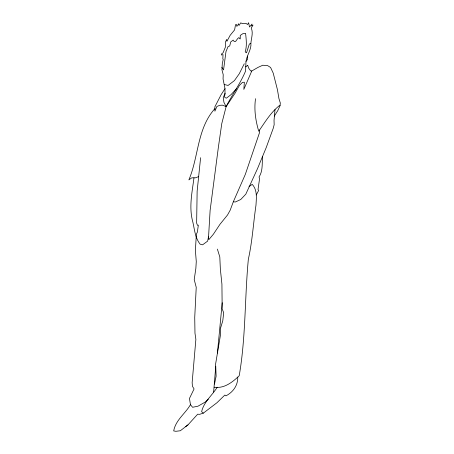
<?xml version="1.0" encoding="UTF-8"?>
<svg xmlns="http://www.w3.org/2000/svg" width="454" height="454" viewBox="0 0 454 454"><rect width="100%" height="100%" fill="white"/><g stroke="black" fill="none" stroke-linecap="round" stroke-linejoin="round"><path stroke-width="0.68" d="M259.58 130.014L259.563 132.506L245.308 174.41L233.316 201.797L230.178 210.219L227.516 214.997L219.991 224.276L213.38 234.224L208.846 239.65L208.488 236.823M249.025 186.611L252.237 184.358C257.509 190.141 256.374 198.029 255.977 205.214C253.343 223.198 252.322 241.488 248.344 259.251C244.661 298.034 245.864 337.328 239.201 375.759C232.437 382.268 224.083 388.794 214.163 387.211M213.641 392.063L215.735 366.457L215.344 365.595L220.372 335.591L220.672 327.72L222.761 320.836L223.703 312.766L222.171 308.936L221.921 284.142L220.36 269.165L219.804 256.953L217.387 249.098M262.577 156.397C261.913 163.395 263.087 170.8 259.03 177.009L259.586 178.547L258.025 189.534L258.644 190.436L256.277 194.982M217.409 353.104L222.216 302.733M255.54 98.683C253.922 109.596 255.642 120.843 258.74 131.223C264.898 122.308 270.601 112.711 279.114 105.81L280.067 105.668L280.311 102.984L278.938 98.597L277.445 89.739L273.217 73.128L270.595 67.487L267.537 65.563L262.758 65.24L258.082 67.351L251.76 71L243.821 89.415L244.371 82.231L242.476 82.356L239.377 85.46L235.132 93.115L226.143 106.594L221.773 123.602L218.357 147.374L210.111 210.44L208.596 236.262L207.637 241.114L202.597 244.814L200.152 244.184C194.664 237.391 194.556 228.18 192.326 220.031C189.017 205.968 192.218 191.826 193.972 177.82M208.335 399.111L205.157 402.108L197.955 406.205L192.587 407.278L190.464 404.673L189.454 398.453L194.079 388.936L192.439 386.297L192.144 382.626L195.873 339.371L194.976 333.168L194.732 317.494L196.224 287.314L194.216 279.568L195.856 268.439L196.276 261.532L195.396 250.529L196.349 234.298L197.394 232.034L198.336 225.144L197.479 225.354L196.644 223.05L197.138 191.219L200.606 157.703M245.954 61.784L245.597 71.006C240.342 83.587 232.187 94.551 226.143 106.594L222.443 105.158L219.713 105.334L216.898 106.457L214.895 111.213L214.878 106.821L221.098 94.721L224.991 88.661L223.056 78.968L223.226 74.723L221.949 69.814L222.295 63.674L223.215 59.44L222.84 58.844L223.01 54.599L221.365 54.979L221.569 53.941L223.067 52.795L225.422 47.029L225.593 41.603L226.762 39.39L226.909 41.337L230.144 35.338L234.622 29.856L235.512 24.766L236.307 24.306L236.67 26.236L237.68 25.753L238.407 23.733L239.116 25.396L240.745 22.825L242.493 23.693L245.864 23.33L247.583 24.51L248.61 22.7L249.507 27.013L252.032 24.051L251.544 25.895L253.02 25.066L251.244 28.04C253.831 33.778 250.387 39.85 250.914 45.775C250.199 51.438 246.562 56.211 245.954 61.784L247.674 58.986L247.64 56.08M275.016 109.562L274.029 120.423L274.159 124.737L273.195 128.408L266.231 147.544L257.531 168.599L245.807 194.164L240.728 199.516L235.388 201.979L233.316 201.797M214.492 384.112L216.127 376.179L215.735 366.457M237.771 377.109C237.941 385.355 233.208 392.074 225.944 395.86L224.866 395.037L216.995 402.698L203.307 413.151L199.612 414.326L197.672 414.207L187.99 424.859L180.323 430.755L175.834 431.3L173.689 430.914C175.641 420.075 185.226 413.725 190.464 404.673M225.065 93.263L223.232 97.644L223.947 102.388L226.143 106.594M280.067 105.668L277.734 110.685L274.301 116.105M244.28 63.759L239.252 73.764L234.412 80.613L228.101 85.437L224.27 84.506M214.89 108.659C197.042 128.448 198.778 156.488 188.875 179.892L191.781 177.82L195.436 177.82L198.784 176.589M217.273 387.183C212.177 395.377 203.823 401.921 201.627 411.664L203.307 413.151M236.693 88.536L231.024 94.631L226.421 98.149L225.008 97.61L224.469 96.702L225.002 94.233L224.991 88.661M245.637 66.863L247.68 65.302M185.669 426.629L187.99 424.859M250.812 43.357L249.354 44.032L246.511 52.817L245.194 51.909C247.055 45.962 246.233 39.492 245.591 33.38L242.992 33.607L240.245 35.406L240.245 38.936L239.525 38.607L238.974 37.557L237.703 38.528L235.609 41.45L234.207 41.49L233.152 40.094L230.723 41.95L229.713 45.95L228.039 46.643L225.973 51.603L223.555 69.916L221.847 67.396M251.76 71L250.625 70.841L248.769 68.287L247.685 65.297"/></g></svg>
